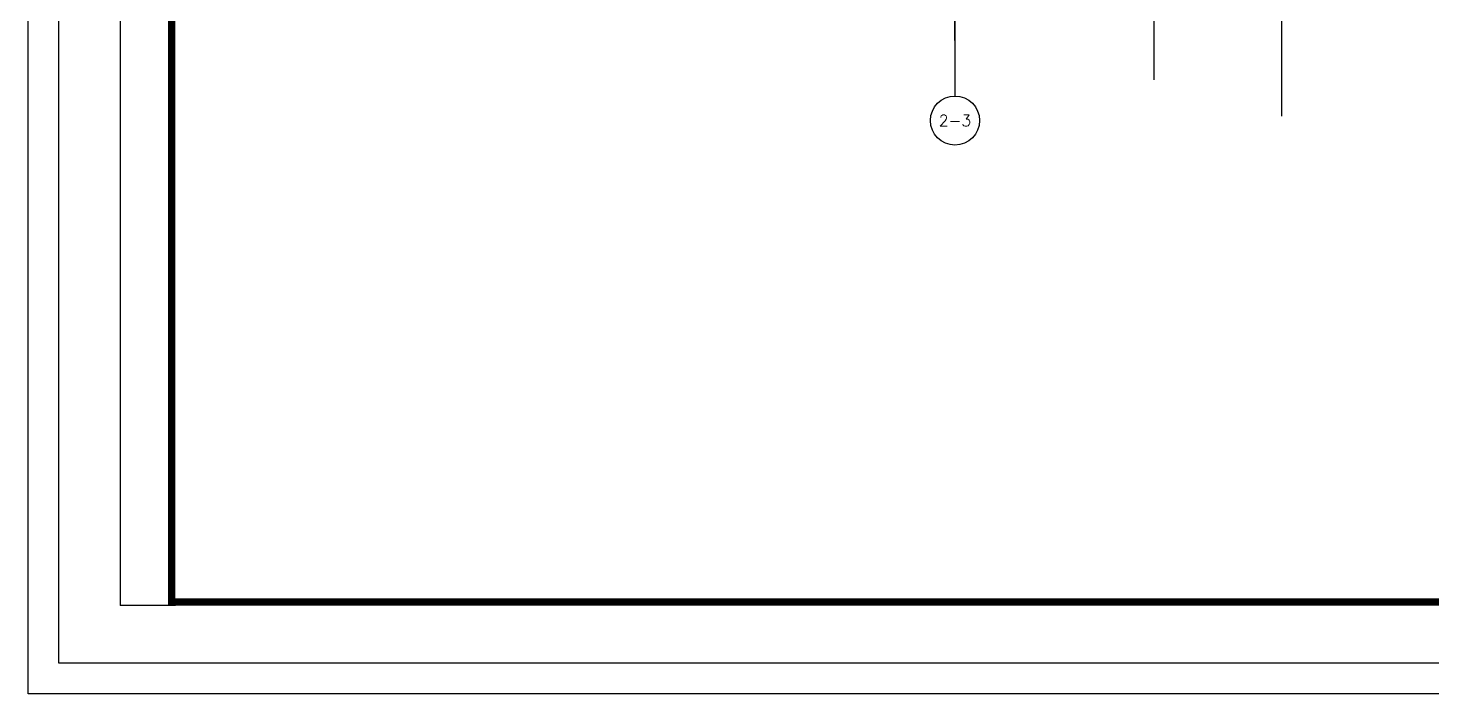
# Model space of a CAD drawing. Header units: millimetres. Extents: x -1048436 to -185795, y -983427 to 400387.
# Drawn here: x -773313 to -739008, y -646977 to -630694 of the extents above; entities that cross this region are included whole.
import ezdxf
from ezdxf.enums import TextEntityAlignment as Align

# ---------------------------------------------------------------- set-up
doc = ezdxf.new("R2010")
doc.units = ezdxf.units.MM
doc.header["$LTSCALE"] = 500
doc.linetypes.add('1#游泳馆轴网$0$DOTE', pattern=[2.42, 2, -0.2, 0.02, -0.2])
for name, color, linetype in [('1#游泳馆轴网$0$建-轴线', 1, '1#游泳馆轴网$0$DOTE'), ('AXIS', 3, 'Continuous'), ('AXIS_TEXT', 7, 'Continuous'), ('C-SHET-TTLB', 11, 'Continuous')]:
    doc.layers.add(name, color=color, linetype=linetype)
doc.layers.add('建-非打-01', color=6, linetype='Continuous', plot=False)
doc.styles.add('_TCH_AXIS', font='COMPLEX', dxfattribs={"bigfont": 'GBCBIG'})
doc.styles.add('ECADI', font='hzs.shx', dxfattribs={"width": 0.7, "bigfont": 'hztxt.shx'})

# ---------------------------------------------------------------- blocks, each defined once
blk = doc.blocks.new('集团图框A1')
at = {"layer": 'C-SHET-TTLB'}
for p in [(259.85, -109.93), (268.85, -685.13)]:
    blk.add_line(p, (259.85, -685.13), dxfattribs=at)
for points in [[(1095.85, -95.53), (1095.85, -699.53), (244.85, -699.53), (244.85, -95.53)], [(1090.85, -100.53), (1090.85, -694.53), (249.85, -694.53), (249.85, -100.53)]]:
    blk.add_lwpolyline(points, close=True, dxfattribs=at)
at = {"layer": 'C-SHET-TTLB', "const_width": 1.2}
blk.add_lwpolyline([(268.25, -110.53), (1080.85, -110.53), (1080.85, -684.53), (268.25, -684.53)], close=True, dxfattribs=at)
at = {"color": 2, "style": 'ECADI', "width": 0.7}
for tag, p in [('序号1', (1009.72, -381.88)), ('记要1', (1037.92, -381.9)), ('日期1', (1073.26, -381.71)), ('序号2', (1009.72, -387.77)), ('记要2', (1037.92, -387.79)), ('日期2', (1073.26, -387.6)), ('序号3', (1009.72, -393.63)), ('记要3', (1037.92, -393.65)), ('日期3', (1073.26, -393.46)), ('序号4', (1009.72, -399.51)), ('记要4', (1037.92, -399.53)), ('日期4', (1073.26, -399.35)), ('合作设计单位', (1042.53, -542.75)), ('审定人', (1041.84, -561.74)), ('审核人', (1041.84, -571.23)), ('设计总负责人', (1041.84, -580.99)), ('专业负责人', (1041.84, -591.72)), ('校对人', (1041.84, -601.96)), ('设计人', (1041.84, -611.83)), ('建设单位上', (1044.38, -619.93)), ('建设单位中', (1044.38, -623.89)), ('建设单位下', (1044.38, -627.74)), ('项目名称上', (1044.35, -632.3)), ('项目名称中', (1044.35, -636.38)), ('项目名称下', (1044.35, -640.33)), ('子项', (1043.59, -646.93)), ('图名上', (1044.47, -653.59)), ('图名中', (1044.47, -657.5)), ('图名下', (1044.47, -661.62)), ('工程编号', (1027.1, -667.58)), ('阶段', (1063.92, -667.61)), ('比例', (1025.96, -674.19)), ('专业', (1063.72, -673.97)), ('日期', (1026.1, -680.73)), ('图别、图号', (1066.05, -680.84))]:
    blk.add_attdef(tag, text='', height=3.5, dxfattribs=at).set_placement(p, align=Align.MIDDLE)
blk = doc.blocks.new('A1')
blk.add_blockref('集团图框A1', (-609654.51, -640037.88))

msp = doc.modelspace()

# ---------------------------------------------------------------- linework, layer by layer
at = {"layer": '1#游泳馆轴网$0$建-轴线'}
msp.add_lwpolyline([(-750663.1, -631001.3), (-750663.1, -628450.8)], dxfattribs=at)
at = {"layer": 'AXIS'}
msp.add_line((-750663.1, -631001.3), (-750663.1, -632356.1), dxfattribs=at)
msp.add_circle((-750663.1, -632956.1), 600, dxfattribs=at)
at = {"layer": '建-非打-01'}
for p, q in [((-750663.1, -608432.2), (-750663.1, -631962.2)), ((-745805, -608432.2), (-745805, -631962.2)), ((-742687.8, -608432.2), (-742687.8, -632848.6))]:
    msp.add_line(p, q, dxfattribs=at)

# ---------------------------------------------------------------- block references
at = {"xscale": 150, "yscale": 150, "zscale": 150}
msp.add_blockref('A1', (90638136, 95463633.5), dxfattribs=at)

# ---------------------------------------------------------------- texts
at = {"layer": 'AXIS_TEXT', "style": '_TCH_AXIS'}
msp.add_text('2-3', height=277.49, dxfattribs=at).set_placement((-751059.6, -633094.8), (-750266.7, -633094.8), align=Align.FIT)

doc.saveas('drawing.dxf')
